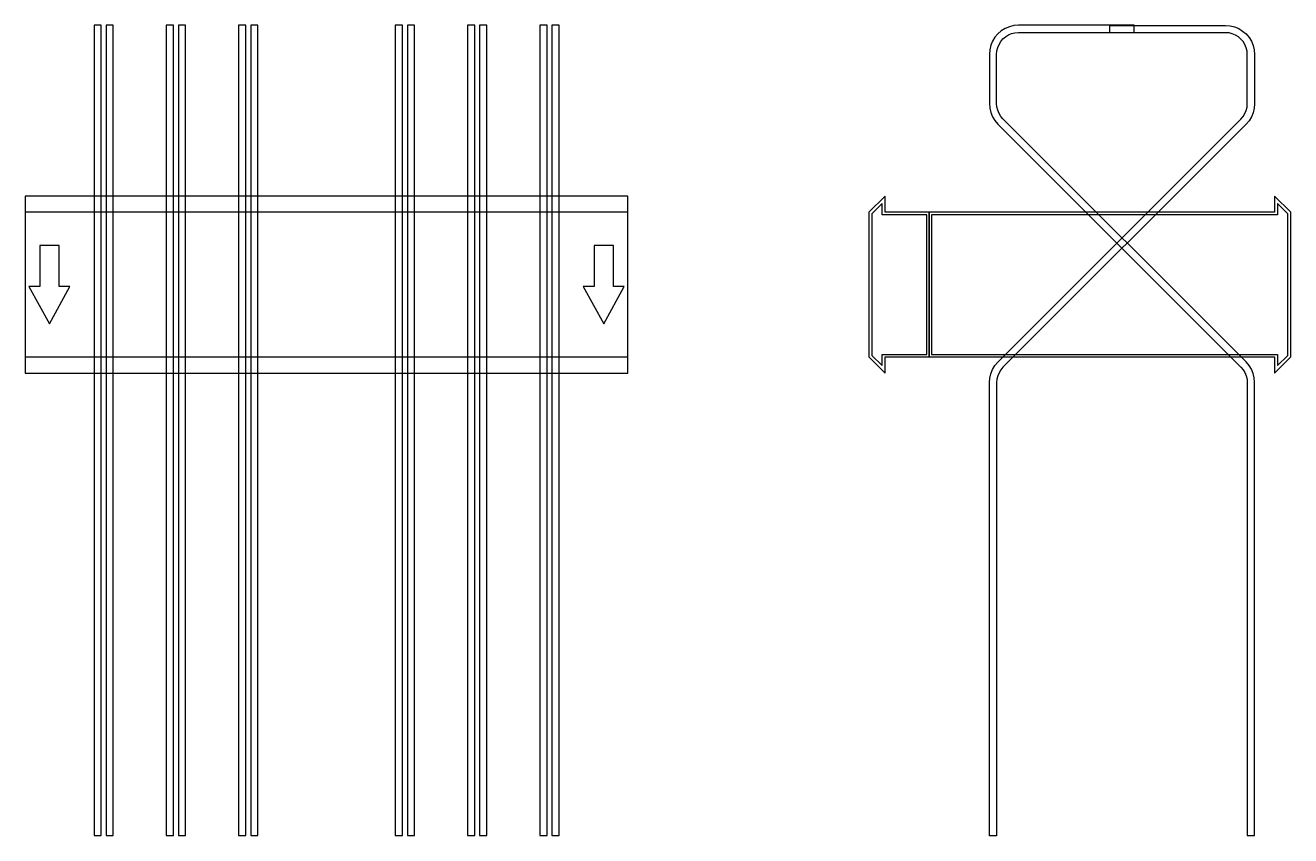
# Model space of a CAD drawing. Extents: x 0 to 1050, y -457 to 215.
import ezdxf

# ---------------------------------------------------------------- set-up
doc = ezdxf.new("R2010")
doc.units = 0
doc.layers.add('Halfen', color=7, linetype='CONTINUOUS')

msp = doc.modelspace()

# ---------------------------------------------------------------- linework, layer by layer
at = {"layer": 'Halfen', "color": 7}
for points in [[(63, -457.177), (63, 215.147), (57, 215.147), (57, -457.177)], [(73, -457.177), (73, 215.147), (67, 215.147), (67, -457.177)], [(123, -457.177), (123, 215.147), (117, 215.147), (117, -457.177)], [(133, -457.177), (133, 215.147), (127, 215.147), (127, -457.177)], [(183, -457.177), (183, 215.147), (177, 215.147), (177, -457.177)], [(193, -457.177), (193, 215.147), (187, 215.147), (187, -457.177)], [(313, -457.177), (313, 215.147), (307, 215.147), (307, -457.177)], [(323, -457.177), (323, 215.147), (317, 215.147), (317, -457.177)], [(373, -457.177), (373, 215.147), (367, 215.147), (367, -457.177)], [(383, -457.177), (383, 215.147), (377, 215.147), (377, -457.177)], [(433, -457.177), (433, 215.147), (427, 215.147), (427, -457.177)], [(443, -457.177), (443, 215.147), (437, 215.147), (437, -457.177)], [(1020, -457.177), (1020, -81.213), (1019.705, -77.459), (1018.825, -73.797), (1017.384, -70.317), (1015.416, -67.106), (1012.971, -64.243), (811.272, 137.456), (809.438, 139.604), (807.962, 142.012), (806.881, 144.621), (806.222, 147.368), (806, 150.184), (806, 191.147), (806.222, 193.963), (806.881, 196.71), (807.962, 199.319), (809.438, 201.728), (811.272, 203.875), (813.42, 205.71), (815.828, 207.186), (818.438, 208.266), (821.184, 208.926), (824, 209.147), (920, 209.147), (920, 215.147), (824, 215.147), (820.246, 214.852), (816.584, 213.973), (813.104, 212.532), (809.893, 210.564), (807.029, 208.118), (804.584, 205.254), (802.616, 202.043), (801.175, 198.564), (800.295, 194.902), (800, 191.147), (800, 150.184), (800.295, 146.429), (801.175, 142.767), (802.616, 139.288), (804.584, 136.077), (807.029, 133.213), (1008.728, -68.485), (1010.562, -70.633), (1012.038, -73.041), (1013.119, -75.651), (1013.778, -78.397), (1014, -81.213), (1014, -457.177)], [(800, -457.324), (800, -81.361), (800.295, -77.606), (801.175, -73.944), (802.616, -70.465), (804.584, -67.254), (807.029, -64.39), (1008.728, 137.308), (1010.562, 139.456), (1012.038, 141.865), (1013.119, 144.474), (1013.778, 147.221), (1014, 150.036), (1014, 191), (1013.778, 193.816), (1013.119, 196.562), (1012.038, 199.172), (1010.562, 201.58), (1008.728, 203.728), (1006.58, 205.562), (1004.172, 207.038), (1001.562, 208.119), (998.816, 208.778), (996, 209), (900, 209), (900, 215), (996, 215), (999.754, 214.705), (1003.416, 213.825), (1006.896, 212.384), (1010.107, 210.416), (1012.971, 207.971), (1015.416, 205.107), (1017.384, 201.896), (1018.825, 198.416), (1019.705, 194.754), (1020, 191), (1020, 150.036), (1019.705, 146.282), (1018.825, 142.62), (1017.384, 139.141), (1015.416, 135.929), (1012.971, 133.066), (811.272, -68.633), (809.438, -70.78), (807.962, -73.189), (806.881, -75.798), (806.222, -78.545), (806, -81.361), (806, -457.324)], [(0, -73.5), (500, -73.5), (500, 73.5), (0, 73.5)], [(750, -60), (750, 60), (713.5, 60), (713.5, 73.5), (700, 60), (700, -60), (713.5, -73.5), (713.5, -60)], [(1050, -60), (1050, 60), (1036.5, 73.5), (1036.5, 60), (750, 60), (750, -60), (1036.5, -60), (1036.5, -73.5)], [(748, -58), (748, 58), (711, 58), (711, 67.25), (702.5, 58.75), (702.5, -58.75), (711, -67.25), (711, -58)], [(1047.5, -58.75), (1047.5, 58.75), (1039, 67.25), (1039, 58), (752, 58), (752, -58), (1039, -58), (1039, -67.25)], [(0, -60), (500, -60), (500, 60), (0, 60)], [(20, -32.5), (37, -1.5), (28, -1.5), (28, 32.5), (12, 32.5), (12, -1.5), (3, -1.5)], [(480, -32.5), (497, -1.5), (488, -1.5), (488, 32.5), (472, 32.5), (472, -1.5), (463, -1.5)]]:
    msp.add_lwpolyline(points, close=True, dxfattribs=at)

doc.saveas('drawing.dxf')
